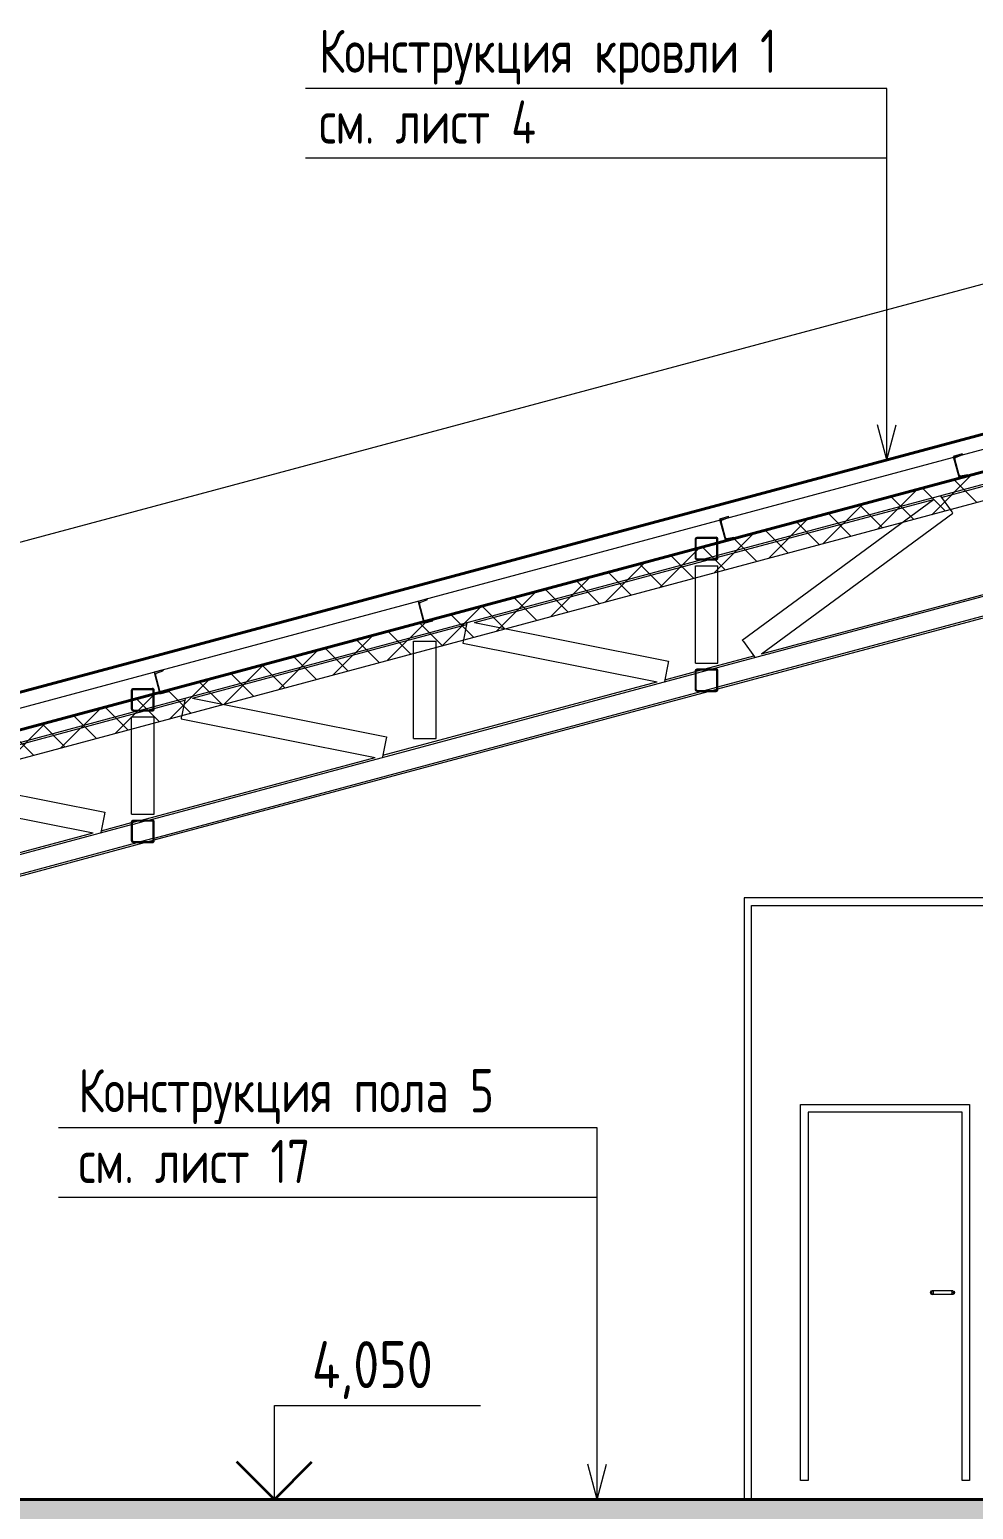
# Model space of a CAD drawing. Header units: millimetres. Extents: x 34668 to 196414, y -30276 to 15801.
# Drawn here: x 175115 to 180138, y -22479 to -14607 of the extents above; entities that cross this region are included whole.
import ezdxf

# ---------------------------------------------------------------- set-up
doc = ezdxf.new("R2010")
doc.units = ezdxf.units.MM
doc.header["$MEASUREMENT"] = 0
for name, color, linetype in [('- Спрятан', 7, 'Continuous'), ('Двери ArchiCAD', 7, 'Continuous'), ('крыша', 7, 'Continuous'), ('перекрытие', 7, 'Continuous'), ('текст', 7, 'Continuous'), ('чертеж', 7, 'Continuous')]:
    doc.layers.add(name, color=color, linetype=linetype)
for name, color, linetype, lineweight in [('- Спрятан_Ном._пера__96', 7, 'Continuous', 13), ('0_Ном._пера__95', 251, 'Continuous', 13), ('0_Ном._пера__97', 7, 'Continuous', 20), ('Двери ArchiCAD_Ном._пера__96', 7, 'Continuous', 13), ('Двери ArchiCAD_Ном._пера__97', 7, 'Continuous', 20), ('крыша_Ном._пера__96', 7, 'Continuous', 13), ('крыша_Ном._пера__99', 7, 'Continuous', 40), ('перекрытие_Ном._пера__94', 252, 'Continuous', 13), ('перекрытие_Ном._пера__99', 7, 'Continuous', 40), ('подп стены Инжзащита_Ном._пера__96', 7, 'Continuous', 13), ('подп стены Инжзащита_Ном._пера__97', 7, 'Continuous', 20), ('текст_Ном._пера__1', 7, 'Continuous', 25), ('текст_Ном._пера__96', 7, 'Continuous', 13), ('чертеж_Ном._пера__96', 7, 'Continuous', 13), ('чертеж_Ном._пера__98', 7, 'Continuous', 35)]:
    doc.layers.add(name, color=color, linetype=linetype, lineweight=lineweight)
doc.styles.add('СГЕНЕРИР_СТИЛЬ_1', font='gost_2_304-81_type.ttf')

# ---------------------------------------------------------------- blocks, each defined once
blk = doc.blocks.new('Элемент разреза_91_1', base_point=(115262, -26475.7))
at = {"layer": 'перекрытие_Ном._пера__94', "linetype": 'Continuous'}
blk.add_hatch(color=256, dxfattribs=at).paths.add_polyline_path([(189128.6, -22644.7), (189128.6, -22425.7), (172422.7, -22425.7), (172422.7, -22644.7)])
at = {"layer": 'перекрытие_Ном._пера__99', "linetype": 'Continuous'}
blk.add_line((172422.7, -22425.7), (189128.6, -22425.7), dxfattribs=at)
blk = doc.blocks.new('Элемент разреза_92_1', base_point=(115262, -26475.7))
at = {"layer": 'крыша_Ном._пера__99', "linetype": 'Continuous'}
for p, q in [((171917.7, -18975.7), (184717.7, -15546)), ((172477.7, -19025.7), (184717.7, -15746))]:
    blk.add_line(p, q, dxfattribs=at)
blk = doc.blocks.new('Элемент разреза_114_1', base_point=(115262, -26475.7))
at = {"layer": 'Двери ArchiCAD_Ном._пера__96', "linetype": 'Continuous'}
for p, q in [((178917.7, -19225.7), (178917.7, -22425.7)), ((181917.7, -19225.7), (178917.7, -19225.7)), ((181917.7, -22425.7), (181917.7, -19225.7))]:
    blk.add_line(p, q, dxfattribs=at)
at = {"layer": 'Двери ArchiCAD_Ном._пера__97', "linetype": 'Continuous'}
for p, q in [((178957.7, -22425.7), (178957.7, -19265.7)), ((178957.7, -19265.7), (181877.7, -19265.7)), ((180417.7, -22425.7), (180417.7, -19265.7)), ((181877.7, -19265.7), (181877.7, -22425.7))]:
    blk.add_line(p, q, dxfattribs=at)
blk = doc.blocks.new('Элемент разреза_119_1', base_point=(115262, -26475.7))
at = {"layer": 'Двери ArchiCAD_Ном._пера__96', "linetype": 'Continuous'}
for p, q in [((179217.7, -20325.7), (180117.7, -20325.7)), ((179217.7, -20365.7), (179217.7, -20325.7)), ((179217.7, -22325.7), (179217.7, -20365.7)), ((179257.7, -20365.7), (179257.7, -22325.7)), ((180077.7, -20365.7), (179257.7, -20365.7)), ((180077.7, -22325.7), (180077.7, -20365.7)), ((180117.7, -20325.7), (180117.7, -20365.7)), ((180117.7, -20365.7), (180117.7, -22325.7)), ((179910.6, -21318.6), (179907.7, -21325.7)), ((179907.7, -21325.7), (179910.6, -21332.8)), ((179912.2, -21318.6), (179909.4, -21325.7)), ((179909.4, -21325.7), (179912.2, -21332.8)), ((179917.7, -21315.7), (179910.6, -21318.6)), ((179917, -21318.6), (179914.9, -21325.7)), ((179914.9, -21325.7), (179917, -21332.8)), ((179918.8, -21315.7), (179917.7, -21315.7)), ((179922.1, -21315.7), (179918.8, -21315.7)), ((179927, -21315.7), (179922.1, -21315.7)), ((179924.2, -21318.6), (179923.1, -21325.7)), ((179923.1, -21325.7), (179924.2, -21332.8)), ((179932.7, -21315.7), (179927, -21315.7)), ((180012.7, -21315.7), (179932.7, -21315.7)), ((180018.4, -21315.7), (180012.7, -21315.7)), ((180023.3, -21315.7), (180018.4, -21315.7)), ((180021.2, -21318.6), (180022.3, -21325.7)), ((180022.3, -21325.7), (180021.2, -21332.8)), ((180026.6, -21315.7), (180023.3, -21315.7)), ((180027.7, -21315.7), (180026.6, -21315.7)), ((180027.7, -21315.7), (180034.8, -21318.6)), ((180028.4, -21318.6), (180030.5, -21325.7)), ((180030.5, -21325.7), (180028.4, -21332.8)), ((180033.2, -21318.6), (180036, -21325.7)), ((180036, -21325.7), (180033.2, -21332.8)), ((180034.8, -21318.6), (180037.7, -21325.7)), ((180037.7, -21325.7), (180034.8, -21332.8)), ((179910.6, -21332.8), (179917.7, -21335.7)), ((179918.8, -21335.7), (179917.7, -21335.7)), ((179922.1, -21335.7), (179918.8, -21335.7)), ((179927, -21335.7), (179922.1, -21335.7)), ((179932.7, -21335.7), (179927, -21335.7)), ((180012.7, -21335.7), (179932.7, -21335.7)), ((180018.4, -21335.7), (180012.7, -21335.7)), ((180023.3, -21335.7), (180018.4, -21335.7)), ((180026.6, -21335.7), (180023.3, -21335.7)), ((180027.7, -21335.7), (180026.6, -21335.7)), ((180034.8, -21332.8), (180027.7, -21335.7)), ((179257.7, -22325.7), (179217.7, -22325.7)), ((180117.7, -22325.7), (180077.7, -22325.7))]:
    blk.add_line(p, q, dxfattribs=at)
blk = doc.blocks.new('Элемент разреза_123_1', base_point=(115262, -26475.7))
at = {"layer": 'крыша_Ном._пера__96', "linetype": 'Continuous'}
blk.add_line((172067.7, -18135.5), (184257.7, -14869.2), dxfattribs=at)
blk = doc.blocks.new('Элемент разреза_148_1', base_point=(115262, -26475.7))
at = {"layer": '- Спрятан_Ном._пера__96', "linetype": 'Continuous'}
for p, q in [((178748.9, -18008), (181658.2, -17228.5)), ((178778.2, -18103.7), (181687.5, -17324.2)), ((178778.2, -18114.1), (181726.1, -17324.2)), ((179010.8, -17927.5), (180469.5, -17536.7)), ((178710.3, -18008), (178969.5, -17938.6)), ((178495.8, -18065.5), (178658.2, -18022)), ((178663.2, -18020.6), (178691.6, -18013)), ((178663.2, -18031), (178730.3, -18013)), ((175748.9, -18811.9), (178658.2, -18032.3)), ((176995.8, -18467.4), (178454, -18076.7)), ((175778.2, -18907.6), (178687.5, -18128)), ((175778.2, -18917.9), (178726.1, -18128)), ((178706.1, -18123), (178773.2, -18105.1)), ((178744.8, -18123), (178773.2, -18115.4)), ((175710.3, -18811.9), (176954, -18478.6)), ((172882.7, -19579.9), (175658.2, -18836.2)), ((173995.8, -19271.3), (175454, -18880.5)), ((175495.8, -18869.4), (175658.2, -18825.8)), ((175663.2, -18824.5), (175691.6, -18816.9)), ((175663.2, -18834.8), (175730.3, -18816.9)), ((172882.7, -19683.4), (175687.5, -18931.9)), ((172882.7, -19693.8), (175726.1, -18931.9)), ((175706.1, -18926.9), (175773.2, -18908.9)), ((175744.8, -18926.9), (175773.2, -18919.3))]:
    blk.add_line(p, q, dxfattribs=at)
blk = doc.blocks.new('Элемент разреза_149_1', base_point=(115262, -26475.7))
at = {"layer": '- Спрятан_Ном._пера__96', "linetype": 'Continuous'}
for p, q in [((178778.2, -17403.7), (181687.5, -16624.2)), ((179967, -17095.5), (181425.6, -16704.7)), ((178778.2, -17414.1), (179925.6, -17106.6)), ((175778.2, -18207.6), (178687.5, -17428)), ((177482.4, -17761.3), (178726.1, -17428)), ((178706.1, -17423), (178773.2, -17405.1)), ((178744.8, -17423), (178773.2, -17415.4)), ((175982.4, -18163.2), (177440.6, -17772.5)), ((175778.2, -18217.9), (175940.6, -18174.4)), ((172882.7, -18983.4), (175687.5, -18231.9)), ((174482.4, -18565.1), (175726.1, -18231.9)), ((175706.1, -18226.9), (175773.2, -18208.9)), ((175744.8, -18226.9), (175773.2, -18219.3))]:
    blk.add_line(p, q, dxfattribs=at)
blk = doc.blocks.new('Элемент разреза_154_1', base_point=(115262, -26475.7))
at = {"layer": '- Спрятан_Ном._пера__96', "linetype": 'Continuous'}
for p, q in [((175658.2, -18262.9), (175659, -18262.9)), ((175658.2, -18780.9), (175658.2, -18262.9)), ((175659, -18262.9), (175661.1, -18262.9)), ((175661.1, -18262.9), (175664.4, -18262.9)), ((175664.4, -18262.9), (175668.2, -18262.9)), ((175668.2, -18262.9), (175768.2, -18262.9)), ((175768.2, -18262.9), (175772, -18262.9)), ((175772, -18262.9), (175775.3, -18262.9)), ((175775.3, -18262.9), (175777.4, -18262.9)), ((175777.4, -18262.9), (175778.2, -18262.9)), ((175778.2, -18780.9), (175778.2, -18262.9)), ((175658.2, -18780.9), (175659, -18780.9)), ((175659, -18780.9), (175661.1, -18780.9)), ((175661.1, -18780.9), (175664.4, -18780.9)), ((175664.4, -18780.9), (175668.2, -18780.9)), ((175668.2, -18780.9), (175768.2, -18780.9)), ((175768.2, -18780.9), (175772, -18780.9)), ((175772, -18780.9), (175775.3, -18780.9)), ((175775.3, -18780.9), (175777.4, -18780.9)), ((175777.4, -18780.9), (175778.2, -18780.9))]:
    blk.add_line(p, q, dxfattribs=at)
blk = doc.blocks.new('Элемент разреза_155_1', base_point=(115262, -26475.7))
at = {"layer": '- Спрятан_Ном._пера__96', "linetype": 'Continuous'}
for p, q in [((177158.2, -17860.9), (177159, -17860.9)), ((177158.2, -18378.9), (177158.2, -17860.9)), ((177159, -17860.9), (177161.1, -17860.9)), ((177161.1, -17860.9), (177164.4, -17860.9)), ((177164.4, -17860.9), (177168.2, -17860.9)), ((177168.2, -17860.9), (177268.2, -17860.9)), ((177268.2, -17860.9), (177272, -17860.9)), ((177272, -17860.9), (177275.3, -17860.9)), ((177275.3, -17860.9), (177277.4, -17860.9)), ((177277.4, -17860.9), (177278.2, -17860.9)), ((177278.2, -18378.9), (177278.2, -17860.9)), ((177158.2, -18378.9), (177159, -18378.9)), ((177159, -18378.9), (177161.1, -18378.9)), ((177161.1, -18378.9), (177164.4, -18378.9)), ((177164.4, -18378.9), (177168.2, -18378.9)), ((177168.2, -18378.9), (177268.2, -18378.9)), ((177268.2, -18378.9), (177272, -18378.9)), ((177272, -18378.9), (177275.3, -18378.9)), ((177275.3, -18378.9), (177277.4, -18378.9)), ((177277.4, -18378.9), (177278.2, -18378.9))]:
    blk.add_line(p, q, dxfattribs=at)
blk = doc.blocks.new('Элемент разреза_156_1', base_point=(115262, -26475.7))
at = {"layer": '- Спрятан_Ном._пера__96', "linetype": 'Continuous'}
for p, q in [((178658.2, -17459), (178659, -17459)), ((178658.2, -17977), (178658.2, -17459)), ((178659, -17459), (178661.1, -17459)), ((178661.1, -17459), (178664.4, -17459)), ((178664.4, -17459), (178668.2, -17459)), ((178668.2, -17459), (178768.2, -17459)), ((178768.2, -17459), (178772, -17459)), ((178772, -17459), (178775.3, -17459)), ((178775.3, -17459), (178777.4, -17459)), ((178777.4, -17459), (178778.2, -17459)), ((178778.2, -17977), (178778.2, -17459)), ((178658.2, -17977), (178659, -17977)), ((178659, -17977), (178661.1, -17977)), ((178661.1, -17977), (178664.4, -17977)), ((178664.4, -17977), (178668.2, -17977)), ((178668.2, -17977), (178768.2, -17977)), ((178768.2, -17977), (178772, -17977)), ((178772, -17977), (178775.3, -17977)), ((178775.3, -17977), (178777.4, -17977)), ((178777.4, -17977), (178778.2, -17977))]:
    blk.add_line(p, q, dxfattribs=at)
blk = doc.blocks.new('Элемент разреза_160_1', base_point=(115262, -26475.7))
at = {"layer": '- Спрятан_Ном._пера__96', "linetype": 'Continuous'}
for p, q in [((178907.6, -17854.4), (179925.6, -17106.6)), ((179961.6, -17088.2), (179963.7, -17091.1)), ((179963.7, -17091.1), (180022.9, -17171.6)), ((179010.8, -17927.5), (180028.8, -17179.7)), ((180022.9, -17171.6), (180025.1, -17174.7)), ((180025.1, -17174.7), (180027, -17177.3)), ((180027, -17177.3), (180028.3, -17179.1)), ((180028.3, -17179.1), (180028.8, -17179.7)), ((178907.6, -17854.4), (178908.1, -17855)), ((178908.1, -17855), (178909.4, -17856.8)), ((178909.4, -17856.8), (178911.3, -17859.4)), ((178911.3, -17859.4), (178913.6, -17862.5)), ((178913.6, -17862.5), (178972.8, -17943.1)), ((178972.8, -17943.1), (178974.8, -17945.9))]:
    blk.add_line(p, q, dxfattribs=at)
blk = doc.blocks.new('Элемент разреза_161_1', base_point=(115262, -26475.7))
at = {"layer": '- Спрятан_Ном._пера__96', "linetype": 'Continuous'}
for p, q in [((174442.4, -18567.4), (174422.9, -18665.5)), ((174442.7, -18566), (174442.4, -18567.4)), ((174482.4, -18565.1), (175515.4, -18770.4)), ((174421.1, -18674.5), (174421, -18675.3)), ((174421, -18675.3), (175454.1, -18880.6)), ((174421.6, -18672.4), (174421.1, -18674.5)), ((174422.2, -18669.2), (174421.6, -18672.4)), ((174422.9, -18665.5), (174422.2, -18669.2)), ((175513.5, -18780.2), (175494, -18878.3)), ((175514.2, -18776.5), (175513.5, -18780.2)), ((175514.9, -18773.3), (175514.2, -18776.5)), ((175515.3, -18771.2), (175514.9, -18773.3)), ((175515.4, -18770.4), (175515.3, -18771.2)), ((175494, -18878.3), (175493.7, -18879.7))]:
    blk.add_line(p, q, dxfattribs=at)
blk = doc.blocks.new('Элемент разреза_162_1', base_point=(115262, -26475.7))
at = {"layer": '- Спрятан_Ном._пера__96', "linetype": 'Continuous'}
for p, q in [((175942.4, -18165.5), (175922.9, -18263.5)), ((175942.7, -18164), (175942.4, -18165.5)), ((175982.4, -18163.2), (177015.4, -18368.5)), ((175921.1, -18272.6), (175921, -18273.3)), ((175921, -18273.3), (176954.1, -18478.6)), ((175921.6, -18270.5), (175921.1, -18272.6)), ((175922.2, -18267.3), (175921.6, -18270.5)), ((175922.9, -18263.5), (175922.2, -18267.3)), ((177013.5, -18378.3), (176994, -18476.4)), ((177014.2, -18374.5), (177013.5, -18378.3)), ((177014.9, -18371.4), (177014.2, -18374.5)), ((177015.3, -18369.2), (177014.9, -18371.4)), ((177015.4, -18368.5), (177015.3, -18369.2)), ((176994, -18476.4), (176993.7, -18477.8))]:
    blk.add_line(p, q, dxfattribs=at)
blk = doc.blocks.new('Элемент разреза_164_1', base_point=(115262, -26475.7))
at = {"layer": '- Спрятан_Ном._пера__96', "linetype": 'Continuous'}
for p, q in [((177442.4, -17763.5), (177422.9, -17861.6)), ((177442.7, -17762.1), (177442.4, -17763.5)), ((177482.4, -17761.3), (178515.4, -17966.6)), ((177421.6, -17868.5), (177421.1, -17870.7)), ((177422.2, -17865.4), (177421.6, -17868.5)), ((177422.9, -17861.6), (177422.2, -17865.4)), ((177421.1, -17870.7), (177421, -17871.4)), ((177421, -17871.4), (178454.1, -18076.7)), ((178513.5, -17976.4), (178494, -18074.4)), ((178514.2, -17972.6), (178513.5, -17976.4)), ((178514.9, -17969.4), (178514.2, -17972.6)), ((178515.3, -17967.3), (178514.9, -17969.4)), ((178515.4, -17966.6), (178515.3, -17967.3)), ((178494, -18074.4), (178493.7, -18075.9))]:
    blk.add_line(p, q, dxfattribs=at)
blk = doc.blocks.new('Элемент разреза_171_1', base_point=(115262, -26475.7))
at = {"layer": '- Спрятан_Ном._пера__96', "linetype": 'Continuous'}
h = blk.add_hatch(color=256, dxfattribs=at)
h.paths.add_polyline_path([(178768.2, -17308), (178668.2, -17308), (178664.4, -17308.8), (178661.1, -17311), (178659, -17314.2), (178658.2, -17318), (178658.2, -17418), (178659, -17421.9), (178661.1, -17425.1), (178664.4, -17427.3), (178668.2, -17428), (178768.2, -17428), (178772, -17427.3), (178775.3, -17425.1), (178777.4, -17421.9), (178778.2, -17418), (178778.2, -17318), (178777.4, -17314.2), (178775.3, -17311), (178772, -17308.8)])
h.paths.add_polyline_path([(178768.2, -17313), (178770.1, -17313.4), (178771.7, -17314.5), (178772.8, -17316.1), (178773.2, -17318), (178773.2, -17418), (178772.8, -17419.9), (178771.7, -17421.6), (178770.1, -17422.6), (178768.2, -17423), (178668.2, -17423), (178666.3, -17422.6), (178664.7, -17421.6), (178663.6, -17419.9), (178663.2, -17418), (178663.2, -17318), (178663.6, -17316.1), (178664.7, -17314.5), (178666.3, -17313.4), (178668.2, -17313)], flags=0)
for p, q in [((178658.2, -17318), (178659, -17314.2)), ((178659, -17314.2), (178661.1, -17311)), ((178661.1, -17311), (178664.4, -17308.8)), ((178663.2, -17318), (178663.6, -17316.1)), ((178663.6, -17316.1), (178664.7, -17314.5)), ((178664.4, -17308.8), (178668.2, -17308)), ((178664.7, -17314.5), (178666.3, -17313.4)), ((178666.3, -17313.4), (178668.2, -17313)), ((178668.2, -17308), (178768.2, -17308)), ((178668.2, -17313), (178768.2, -17313)), ((178772, -17308.8), (178768.2, -17308)), ((178770.1, -17313.4), (178768.2, -17313)), ((178771.7, -17314.5), (178770.1, -17313.4)), ((178772.8, -17316.1), (178771.7, -17314.5)), ((178775.3, -17311), (178772, -17308.8)), ((178773.2, -17318), (178772.8, -17316.1)), ((178777.4, -17314.2), (178775.3, -17311)), ((178778.2, -17318), (178777.4, -17314.2)), ((178658.2, -17418), (178658.2, -17318)), ((178663.2, -17418), (178663.2, -17318)), ((178773.2, -17418), (178773.2, -17318)), ((178778.2, -17418), (178778.2, -17318)), ((178659, -17421.9), (178658.2, -17418)), ((178661.1, -17425.1), (178659, -17421.9)), ((178664.4, -17427.3), (178661.1, -17425.1)), ((178663.6, -17419.9), (178663.2, -17418)), ((178664.7, -17421.6), (178663.6, -17419.9)), ((178668.2, -17428), (178664.4, -17427.3)), ((178666.3, -17422.6), (178664.7, -17421.6)), ((178668.2, -17423), (178666.3, -17422.6)), ((178668.2, -17423), (178768.2, -17423)), ((178668.2, -17428), (178768.2, -17428)), ((178768.2, -17423), (178770.1, -17422.6)), ((178768.2, -17428), (178772, -17427.3)), ((178770.1, -17422.6), (178771.7, -17421.6)), ((178771.7, -17421.6), (178772.8, -17419.9)), ((178772, -17427.3), (178775.3, -17425.1)), ((178772.8, -17419.9), (178773.2, -17418)), ((178775.3, -17425.1), (178777.4, -17421.9)), ((178777.4, -17421.9), (178778.2, -17418))]:
    blk.add_line(p, q, dxfattribs=at)
blk = doc.blocks.new('Элемент разреза_172_1', base_point=(115262, -26475.7))
at = {"layer": '- Спрятан_Ном._пера__96', "linetype": 'Continuous'}
h = blk.add_hatch(color=256, dxfattribs=at)
h.paths.add_polyline_path([(178768.2, -18008), (178668.2, -18008), (178664.4, -18008.8), (178661.1, -18011), (178659, -18014.2), (178658.2, -18018), (178658.2, -18118), (178659, -18121.9), (178661.1, -18125.1), (178664.4, -18127.3), (178668.2, -18128), (178768.2, -18128), (178772, -18127.3), (178775.3, -18125.1), (178777.4, -18121.9), (178778.2, -18118), (178778.2, -18018), (178777.4, -18014.2), (178775.3, -18011), (178772, -18008.8)])
h.paths.add_polyline_path([(178768.2, -18013), (178770.1, -18013.4), (178771.7, -18014.5), (178772.8, -18016.1), (178773.2, -18018), (178773.2, -18118), (178772.8, -18119.9), (178771.7, -18121.6), (178770.1, -18122.6), (178768.2, -18123), (178668.2, -18123), (178666.3, -18122.6), (178664.7, -18121.6), (178663.6, -18119.9), (178663.2, -18118), (178663.2, -18018), (178663.6, -18016.1), (178664.7, -18014.5), (178666.3, -18013.4), (178668.2, -18013)], flags=0)
for p, q in [((178658.2, -18018), (178659, -18014.2)), ((178658.2, -18118), (178658.2, -18018)), ((178659, -18014.2), (178661.1, -18011)), ((178661.1, -18011), (178664.4, -18008.8)), ((178663.2, -18018), (178663.6, -18016.1)), ((178663.2, -18118), (178663.2, -18018)), ((178663.6, -18016.1), (178664.7, -18014.5)), ((178664.4, -18008.8), (178668.2, -18008)), ((178664.7, -18014.5), (178666.3, -18013.4)), ((178666.3, -18013.4), (178668.2, -18013)), ((178668.2, -18008), (178768.2, -18008)), ((178668.2, -18013), (178768.2, -18013)), ((178772, -18008.8), (178768.2, -18008)), ((178770.1, -18013.4), (178768.2, -18013)), ((178771.7, -18014.5), (178770.1, -18013.4)), ((178772.8, -18016.1), (178771.7, -18014.5)), ((178775.3, -18011), (178772, -18008.8)), ((178773.2, -18018), (178772.8, -18016.1)), ((178773.2, -18118), (178773.2, -18018)), ((178777.4, -18014.2), (178775.3, -18011)), ((178778.2, -18018), (178777.4, -18014.2)), ((178778.2, -18118), (178778.2, -18018)), ((178659, -18121.9), (178658.2, -18118)), ((178661.1, -18125.1), (178659, -18121.9)), ((178664.4, -18127.3), (178661.1, -18125.1)), ((178663.6, -18119.9), (178663.2, -18118)), ((178664.7, -18121.6), (178663.6, -18119.9)), ((178668.2, -18128), (178664.4, -18127.3)), ((178666.3, -18122.6), (178664.7, -18121.6)), ((178668.2, -18123), (178666.3, -18122.6)), ((178668.2, -18123), (178768.2, -18123)), ((178668.2, -18128), (178768.2, -18128)), ((178768.2, -18123), (178770.1, -18122.6)), ((178768.2, -18128), (178772, -18127.3)), ((178770.1, -18122.6), (178771.7, -18121.6)), ((178771.7, -18121.6), (178772.8, -18119.9)), ((178772, -18127.3), (178775.3, -18125.1)), ((178772.8, -18119.9), (178773.2, -18118)), ((178775.3, -18125.1), (178777.4, -18121.9)), ((178777.4, -18121.9), (178778.2, -18118))]:
    blk.add_line(p, q, dxfattribs=at)
blk = doc.blocks.new('Элемент разреза_175_1', base_point=(115262, -26475.7))
at = {"layer": '- Спрятан_Ном._пера__96', "linetype": 'Continuous'}
h = blk.add_hatch(color=256, dxfattribs=at)
h.paths.add_polyline_path([(175668.2, -18111.9), (175664.4, -18112.6), (175661.1, -18114.8), (175659, -18118), (175658.2, -18121.9), (175658.2, -18221.9), (175659, -18225.7), (175661.1, -18228.9), (175664.4, -18231.1), (175668.2, -18231.9), (175768.2, -18231.9), (175772, -18231.1), (175775.3, -18228.9), (175777.4, -18225.7), (175778.2, -18221.9), (175778.2, -18121.9), (175777.4, -18118), (175775.3, -18114.8), (175772, -18112.6), (175768.2, -18111.9)])
h.paths.add_polyline_path([(175668.2, -18116.9), (175768.2, -18116.9), (175770.1, -18117.3), (175771.7, -18118.3), (175772.8, -18120), (175773.2, -18121.9), (175773.2, -18221.9), (175772.8, -18223.8), (175771.7, -18225.4), (175770.1, -18226.5), (175768.2, -18226.9), (175668.2, -18226.9), (175666.3, -18226.5), (175664.7, -18225.4), (175663.6, -18223.8), (175663.2, -18221.9), (175663.2, -18121.9), (175663.6, -18120), (175664.7, -18118.3), (175666.3, -18117.3)], flags=0)
for p, q in [((175658.2, -18121.9), (175659, -18118)), ((175658.2, -18221.9), (175658.2, -18121.9)), ((175659, -18118), (175661.1, -18114.8)), ((175661.1, -18114.8), (175664.4, -18112.6)), ((175663.2, -18121.9), (175663.6, -18120)), ((175663.2, -18221.9), (175663.2, -18121.9)), ((175663.6, -18120), (175664.7, -18118.3)), ((175664.4, -18112.6), (175668.2, -18111.9)), ((175664.7, -18118.3), (175666.3, -18117.3)), ((175666.3, -18117.3), (175668.2, -18116.9)), ((175668.2, -18111.9), (175768.2, -18111.9)), ((175668.2, -18116.9), (175768.2, -18116.9)), ((175772, -18112.6), (175768.2, -18111.9)), ((175770.1, -18117.3), (175768.2, -18116.9)), ((175771.7, -18118.3), (175770.1, -18117.3)), ((175772.8, -18120), (175771.7, -18118.3)), ((175775.3, -18114.8), (175772, -18112.6)), ((175773.2, -18121.9), (175772.8, -18120)), ((175773.2, -18221.9), (175773.2, -18121.9)), ((175777.4, -18118), (175775.3, -18114.8)), ((175778.2, -18121.9), (175777.4, -18118)), ((175778.2, -18221.9), (175778.2, -18121.9)), ((175659, -18225.7), (175658.2, -18221.9)), ((175661.1, -18228.9), (175659, -18225.7)), ((175664.4, -18231.1), (175661.1, -18228.9)), ((175663.6, -18223.8), (175663.2, -18221.9)), ((175664.7, -18225.4), (175663.6, -18223.8)), ((175668.2, -18231.9), (175664.4, -18231.1)), ((175666.3, -18226.5), (175664.7, -18225.4)), ((175668.2, -18226.9), (175666.3, -18226.5)), ((175668.2, -18226.9), (175768.2, -18226.9)), ((175668.2, -18231.9), (175768.2, -18231.9)), ((175768.2, -18226.9), (175770.1, -18226.5)), ((175768.2, -18231.9), (175772, -18231.1)), ((175770.1, -18226.5), (175771.7, -18225.4)), ((175771.7, -18225.4), (175772.8, -18223.8)), ((175772, -18231.1), (175775.3, -18228.9)), ((175772.8, -18223.8), (175773.2, -18221.9)), ((175775.3, -18228.9), (175777.4, -18225.7)), ((175777.4, -18225.7), (175778.2, -18221.9))]:
    blk.add_line(p, q, dxfattribs=at)
blk = doc.blocks.new('Элемент разреза_176_1', base_point=(115262, -26475.7))
at = {"layer": '- Спрятан_Ном._пера__96', "linetype": 'Continuous'}
h = blk.add_hatch(color=256, dxfattribs=at)
h.paths.add_polyline_path([(175668.2, -18811.9), (175664.4, -18812.6), (175661.1, -18814.8), (175659, -18818), (175658.2, -18821.9), (175658.2, -18921.9), (175659, -18925.7), (175661.1, -18928.9), (175664.4, -18931.1), (175668.2, -18931.9), (175768.2, -18931.9), (175772, -18931.1), (175775.3, -18928.9), (175777.4, -18925.7), (175778.2, -18921.9), (175778.2, -18821.9), (175777.4, -18818), (175775.3, -18814.8), (175772, -18812.6), (175768.2, -18811.9)])
h.paths.add_polyline_path([(175668.2, -18816.9), (175768.2, -18816.9), (175770.1, -18817.3), (175771.7, -18818.3), (175772.8, -18820), (175773.2, -18821.9), (175773.2, -18921.9), (175772.8, -18923.8), (175771.7, -18925.4), (175770.1, -18926.5), (175768.2, -18926.9), (175668.2, -18926.9), (175666.3, -18926.5), (175664.7, -18925.4), (175663.6, -18923.8), (175663.2, -18921.9), (175663.2, -18821.9), (175663.6, -18820), (175664.7, -18818.3), (175666.3, -18817.3)], flags=0)
for p, q in [((175661.1, -18814.8), (175664.4, -18812.6)), ((175664.4, -18812.6), (175668.2, -18811.9)), ((175668.2, -18811.9), (175768.2, -18811.9)), ((175772, -18812.6), (175768.2, -18811.9)), ((175775.3, -18814.8), (175772, -18812.6)), ((175658.2, -18821.9), (175659, -18818)), ((175658.2, -18921.9), (175658.2, -18821.9)), ((175659, -18818), (175661.1, -18814.8)), ((175663.2, -18821.9), (175663.6, -18820)), ((175663.2, -18921.9), (175663.2, -18821.9)), ((175663.6, -18820), (175664.7, -18818.3)), ((175664.7, -18818.3), (175666.3, -18817.3)), ((175666.3, -18817.3), (175668.2, -18816.9)), ((175668.2, -18816.9), (175768.2, -18816.9)), ((175770.1, -18817.3), (175768.2, -18816.9)), ((175771.7, -18818.3), (175770.1, -18817.3)), ((175772.8, -18820), (175771.7, -18818.3)), ((175773.2, -18821.9), (175772.8, -18820)), ((175773.2, -18921.9), (175773.2, -18821.9)), ((175777.4, -18818), (175775.3, -18814.8)), ((175778.2, -18821.9), (175777.4, -18818)), ((175778.2, -18921.9), (175778.2, -18821.9)), ((175659, -18925.7), (175658.2, -18921.9)), ((175661.1, -18928.9), (175659, -18925.7)), ((175664.4, -18931.1), (175661.1, -18928.9)), ((175663.6, -18923.8), (175663.2, -18921.9)), ((175664.7, -18925.4), (175663.6, -18923.8)), ((175668.2, -18931.9), (175664.4, -18931.1)), ((175666.3, -18926.5), (175664.7, -18925.4)), ((175668.2, -18926.9), (175666.3, -18926.5)), ((175668.2, -18926.9), (175768.2, -18926.9)), ((175668.2, -18931.9), (175768.2, -18931.9)), ((175768.2, -18926.9), (175770.1, -18926.5)), ((175768.2, -18931.9), (175772, -18931.1)), ((175770.1, -18926.5), (175771.7, -18925.4)), ((175771.7, -18925.4), (175772.8, -18923.8)), ((175772, -18931.1), (175775.3, -18928.9)), ((175772.8, -18923.8), (175773.2, -18921.9)), ((175775.3, -18928.9), (175777.4, -18925.7)), ((175777.4, -18925.7), (175778.2, -18921.9))]:
    blk.add_line(p, q, dxfattribs=at)
blk = doc.blocks.new('Отметка высоты (ГОСТ)[24]_1', base_point=(176417.8, -22425.7))
at = {"layer": 'чертеж_Ном._пера__96', "linetype": 'Continuous'}
for p, q in [((176417.8, -22425.7), (176417.8, -21925.7)), ((176417.8, -21925.7), (177515.4, -21925.7)), ((175786.5, -22425.7), (176617.8, -22425.7))]:
    blk.add_line(p, q, dxfattribs=at)
at = {"layer": 'чертеж_Ном._пера__98', "linetype": 'Continuous'}
for q in [(176217.8, -22225.7), (176617.8, -22225.7)]:
    blk.add_line((176417.8, -22425.7), q, dxfattribs=at)
at = {"layer": 'чертеж_Ном._пера__96', "insert": (176617.8, -21892.2), "char_height": 250, "attachment_point": 7, "style": 'СГЕНЕРИР_СТИЛЬ_1'}
blk.add_mtext('{4,050\\A1{\\H.66x;\\S^  ;}}', dxfattribs=at)
blk = doc.blocks.new('Линия_6_1', base_point=(179677.2, -16896.6))
at = {"layer": 'текст_Ном._пера__96', "linetype": 'Continuous'}
for q in [(179677.2, -14920.5), (179627.2, -16710), (179727.2, -16710)]:
    blk.add_line((179677.2, -16896.6), q, dxfattribs=at)
blk = doc.blocks.new('Линия_8_1', base_point=(178136.1, -22425.7))
at = {"layer": 'текст_Ном._пера__96', "linetype": 'Continuous'}
for q in [(178136.1, -20449.6), (178086.1, -22239.1), (178186.1, -22239.1)]:
    blk.add_line((178136.1, -22425.7), q, dxfattribs=at)

msp = doc.modelspace()

# ---------------------------------------------------------------- hatches: boundary and pattern name
at = {"layer": '0_Ном._пера__95', "linetype": 'Continuous'}
for points in [[(180061.9, -16993.5), (180110, -16980.6), (180109.3, -16978.3, 0.388879), (180106.4, -16976.4), (180069.9, -16982.9, -0.388879), (180062.1, -16977.9), (180038.8, -16891, -0.388879), (180043.1, -16882.8), (180077.9, -16870.1, 0.388879), (180079.5, -16867), (180078.9, -16864.7), (180030.9, -16877.6)], [(178818.2, -17326.7), (178866.2, -17313.9), (178865.6, -17311.5, 0.388879), (178862.7, -17309.7), (178826.2, -17316.1, -0.388879), (178818.4, -17311.1), (178795.1, -17224.3, -0.388879), (178799.4, -17216), (178834.2, -17203.4, 0.388879), (178835.8, -17200.3), (178835.2, -17198), (178787.2, -17210.8)], [(177213.4, -17764.6), (177261.4, -17751.7), (177260.8, -17749.4, 0.388879), (177257.8, -17747.5), (177221.3, -17754, -0.388879), (177213.5, -17749), (177190.3, -17662.1, -0.388879), (177194.5, -17653.9), (177229.4, -17641.2, 0.388879), (177231, -17638.1), (177230.3, -17635.8), (177182.3, -17648.7)], [(175809, -18140.9), (175857, -18128), (175856.4, -18125.7, 0.388879), (175853.4, -18123.8), (175816.9, -18130.3, -0.388879), (175809.1, -18125.3), (175785.9, -18038.4, -0.388879), (175790.1, -18030.2), (175825, -18017.5, 0.388879), (175826.6, -18014.5), (175825.9, -18012.1), (175777.9, -18025)]]:
    msp.add_hatch(color=256, dxfattribs=at).paths.add_polyline_path(points)
at = {"layer": 'подп стены Инжзащита_Ном._пера__97', "linetype": 'Continuous'}
h = msp.add_hatch(dxfattribs=at)
h.set_pattern_fill('УТЕПЛИТ_МЕЛКИЙ_0001', color=256, style=0, pattern_type=2)
h.set_pattern_definition([(45, (115262.05, -26475.72), (-106.06602, 106.06602), []), (135, (115262.05, -26475.72), (106.06602, 106.06602), [])])
h.paths.add_polyline_path([(172442.7, -19190.3), (172442.7, -19035), (184729.2, -15742.9), (184729.2, -15898.2)])

# ---------------------------------------------------------------- linework, layer by layer
at = {"layer": '0_Ном._пера__97', "linetype": 'Continuous'}
for p, q in [((180078.9, -16864.7), (180030.9, -16877.6)), ((180030.9, -16877.6), (180061.9, -16993.5)), ((180062.1, -16977.9), (180038.8, -16891)), ((180043.1, -16882.8), (180077.9, -16870.1)), ((180079.5, -16867), (180078.9, -16864.7)), ((180061.9, -16993.5), (180110, -16980.6)), ((180106.4, -16976.4), (180069.9, -16982.9)), ((180110, -16980.6), (180109.3, -16978.3)), ((178835.2, -17198), (178787.2, -17210.8)), ((178787.2, -17210.8), (178818.2, -17326.7)), ((178818.4, -17311.1), (178795.1, -17224.3)), ((178799.4, -17216), (178834.2, -17203.4)), ((178835.8, -17200.3), (178835.2, -17198)), ((178818.2, -17326.7), (178866.2, -17313.9)), ((178862.7, -17309.7), (178826.2, -17316.1)), ((178866.2, -17313.9), (178865.6, -17311.5)), ((177230.3, -17635.8), (177182.3, -17648.7)), ((177182.3, -17648.7), (177213.4, -17764.6)), ((177213.5, -17749), (177190.3, -17662.1)), ((177194.5, -17653.9), (177229.4, -17641.2)), ((177231, -17638.1), (177230.3, -17635.8)), ((177213.4, -17764.6), (177261.4, -17751.7)), ((177257.8, -17747.5), (177221.3, -17754)), ((177261.4, -17751.7), (177260.8, -17749.4)), ((175825.9, -18012.1), (175777.9, -18025)), ((175777.9, -18025), (175809, -18140.9)), ((175790.1, -18030.2), (175825, -18017.5)), ((175826.6, -18014.5), (175825.9, -18012.1)), ((175809.1, -18125.3), (175785.9, -18038.4)), ((175809, -18140.9), (175857, -18128)), ((175853.4, -18123.8), (175816.9, -18130.3)), ((175857, -18128), (175856.4, -18125.7))]:
    msp.add_line(p, q, dxfattribs=at)
for centre, radius, start, end in [((180045.4, -16889.2), 6.86, 109.99999, 194.99999), ((180077, -16867.7), 2.57, 289.98394, 14.98394), ((180068.7, -16976.1), 6.86, 195.01892, 280.01892), ((180106.8, -16978.9), 2.57, 14.99999, 99.99999), ((178801.7, -17222.5), 6.86, 109.99999, 194.99999), ((178833.3, -17201), 2.57, 289.98394, 14.98394), ((178825, -17309.4), 6.86, 195.01892, 280.01892), ((178863.1, -17312.2), 2.57, 14.99999, 99.99999), ((177196.9, -17660.3), 6.86, 109.99999, 194.99999), ((177228.5, -17638.8), 2.57, 289.98394, 14.98394), ((177220.2, -17747.2), 6.86, 195.01892, 280.01892), ((177258.3, -17750), 2.57, 14.99999, 99.99999), ((175824.1, -18015.1), 2.57, 289.98394, 14.98394), ((175792.5, -18036.6), 6.86, 109.99999, 194.99999), ((175815.8, -18123.5), 6.86, 195.01892, 280.01892), ((175853.9, -18126.4), 2.57, 14.99999, 99.99999)]:
    msp.add_arc(centre, radius, start, end, dxfattribs=at)
at = {"layer": 'подп стены Инжзащита_Ном._пера__96', "linetype": 'Continuous'}
msp.add_line((171938.4, -19057.1), (184270.4, -15742), dxfattribs=at)
at = {"layer": 'подп стены Инжзащита_Ном._пера__97', "linetype": 'Continuous', "flags": 128}
msp.add_lwpolyline([(172442.7, -19190.3), (172442.7, -19035), (184729.2, -15742.9), (184729.2, -15898.2)], close=True, dxfattribs=at)
at = {"layer": 'текст_Ном._пера__96', "linetype": 'Continuous'}
for p, q in [((179677.2, -14920.5), (176584.1, -14920.5)), ((179677.2, -15290.5), (176584.1, -15290.5)), ((178136.1, -20449.6), (175269.4, -20449.6)), ((178136.1, -20819.6), (175269.4, -20819.6))]:
    msp.add_line(p, q, dxfattribs=at)

# ---------------------------------------------------------------- block references
at = {"layer": '- Спрятан'}
for name in ['Элемент разреза_149_1', 'Элемент разреза_148_1', 'Элемент разреза_160_1', 'Элемент разреза_171_1', 'Элемент разреза_156_1', 'Элемент разреза_164_1', 'Элемент разреза_155_1', 'Элемент разреза_172_1', 'Элемент разреза_175_1', 'Элемент разреза_162_1', 'Элемент разреза_154_1', 'Элемент разреза_161_1', 'Элемент разреза_176_1']:
    msp.add_blockref(name, (115262, -26475.7), dxfattribs=at)
at = {"layer": 'Двери ArchiCAD'}
for name in ['Элемент разреза_114_1', 'Элемент разреза_119_1']:
    msp.add_blockref(name, (115262, -26475.7), dxfattribs=at)
at = {"layer": 'крыша'}
for name in ['Элемент разреза_123_1', 'Элемент разреза_92_1']:
    msp.add_blockref(name, (115262, -26475.7), dxfattribs=at)
at = {"layer": 'перекрытие'}
msp.add_blockref('Элемент разреза_91_1', (115262, -26475.7), dxfattribs=at)
at = {"layer": 'текст', "linetype": 'Continuous'}
for name, p in [('Линия_6_1', (179677.2, -16896.6)), ('Линия_8_1', (178136.1, -22425.7))]:
    msp.add_blockref(name, p, dxfattribs=at)
at = {"layer": 'чертеж', "linetype": 'Continuous'}
msp.add_blockref('Отметка высоты (ГОСТ)[24]_1', (176417.8, -22425.7), dxfattribs=at)

# ---------------------------------------------------------------- texts
at = {"layer": 'текст_Ном._пера__1', "linetype": 'Continuous', "char_height": 230, "attachment_point": 4, "style": 'СГЕНЕРИР_СТИЛЬ_1'}
for s, insert, line_spacing_factor in [('{\\W0.950000x;Конструкция кровли 1\\Pсм. лист 4}', (176655.8, -14910.6), 0.982247), ('{\\W0.950000x;Конструкция пола 5\\Pсм. лист 17}', (175375.4, -20439.8), 0.981818)]:
    msp.add_mtext(s, dxfattribs=dict(at, insert=insert, line_spacing_factor=line_spacing_factor))

doc.saveas('drawing.dxf')
